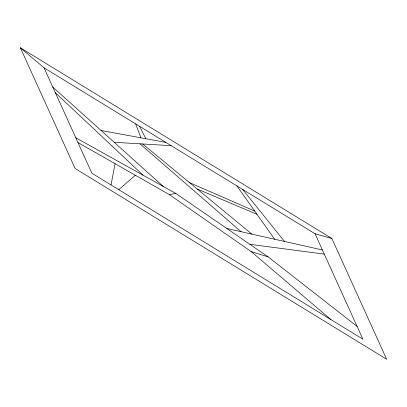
<?xml version="1.0" encoding="UTF-8"?>
<svg xmlns="http://www.w3.org/2000/svg" width="407" height="407" viewBox="0 0 407 407"><rect width="100%" height="100%" fill="white"/><g stroke="black" fill="none" stroke-linecap="round" stroke-linejoin="round"><path stroke-width="0.61" d="M111.035 184.956L115.064 163.69M118.773 189.698L135.333 175.239M77.956 142.547L169.317 194.602L175.788 193.406L268.172 256.914L357.071 326.378M114.174 142.297L171.189 145.665M249.842 244.312L324.298 254.116M101.048 130.489L165.812 142.374M226.872 228.525L322.41 249.959M20.35 47.751L44.053 67.811L315.064 233.771L331.883 238.522L386.65 359.249L75.117 168.478L20.35 47.751L331.883 238.522M169.317 194.602L251.16 251.577L268.172 256.914M197.253 189.052L257.005 214.311M189.479 182.631L254.696 211.05M75.788 137.775L175.788 193.406M142.684 143.981L251.826 234.122M251.16 251.577L330.901 319.592M139.957 143.819L241.076 231.71M52.793 87.083L163.217 186.416M55.357 92.735L143.025 175.183M242.689 189.448L284.498 241.453M236.915 185.913L274.644 239.24M139.596 126.323L145.828 138.706M315.064 233.771L362.881 339.173L91.865 173.219L44.053 67.811M135.643 123.901L140.903 137.805"/></g></svg>
